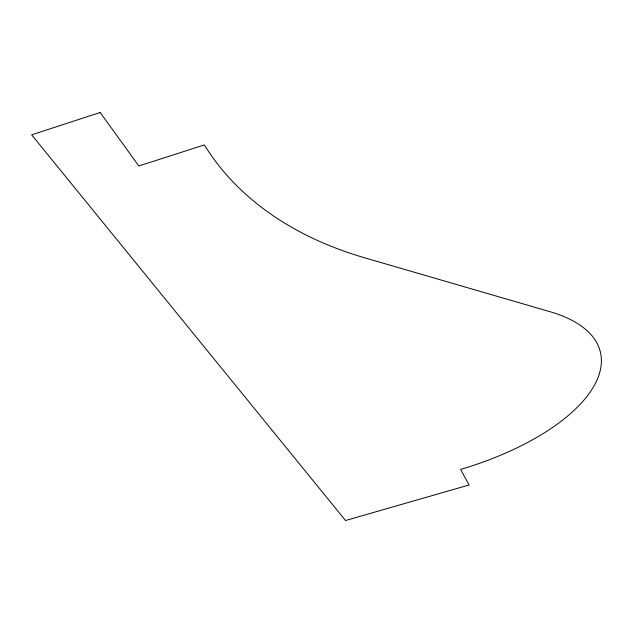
<?xml version="1.0" encoding="UTF-8"?>
<svg xmlns="http://www.w3.org/2000/svg" width="633" height="633" viewBox="0 0 633 633"><rect width="100%" height="100%" fill="white"/><g stroke="black" fill="none" stroke-linecap="round" stroke-linejoin="round"><path stroke-width="0.95" d="M100.156 112.476L31.65 134.837L345.547 520.524L469.132 484.981L460.587 469.425A186.142 82.551 -13.3 0 0 594.3 385.418A186.142 82.551 -13.3 0 0 548.518 311.27L365.747 258.114A547.323 343.054 -26.7 0 1 204.364 144.925L138.809 165.973L100.156 112.476"/></g></svg>
